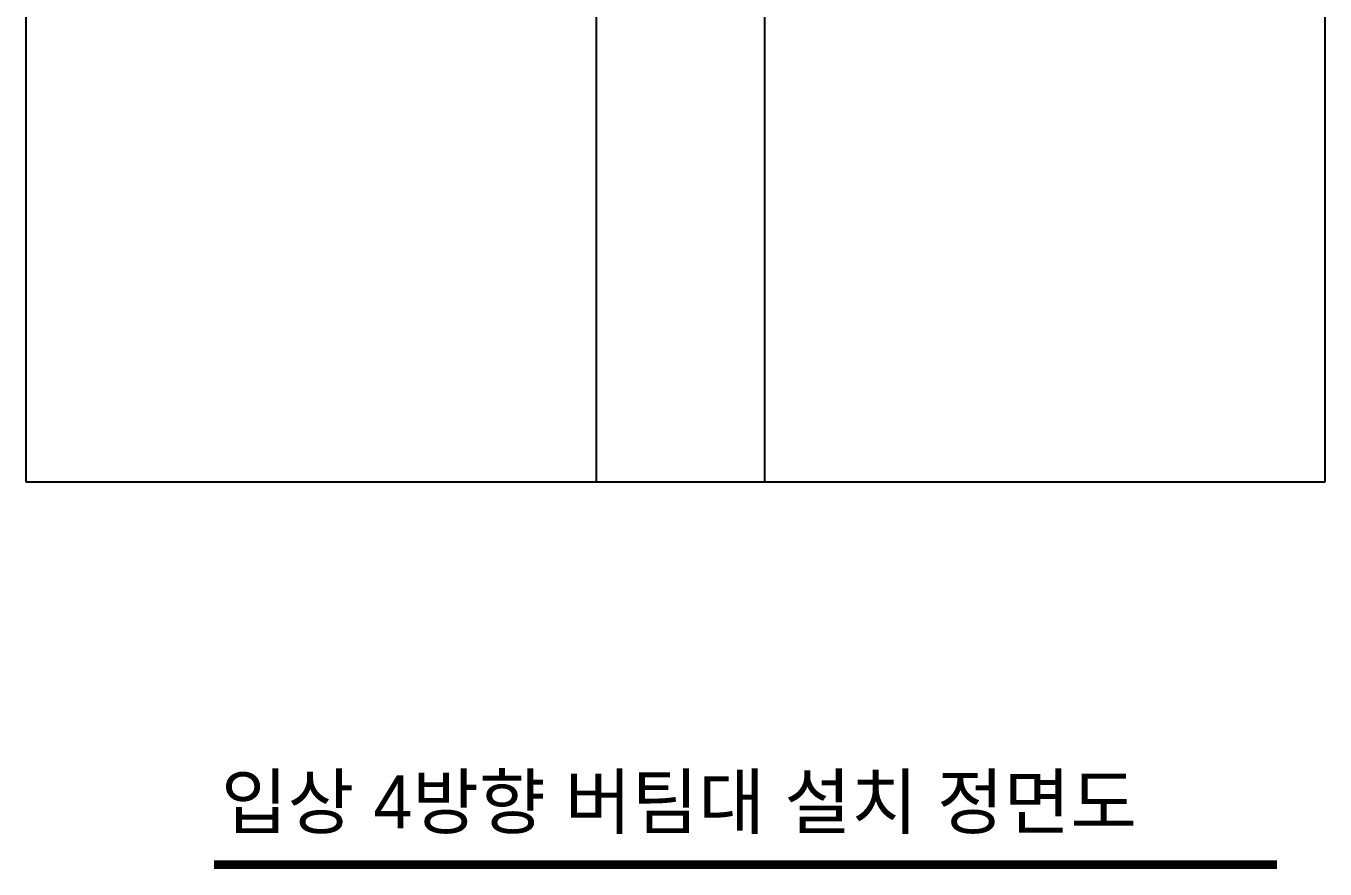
# Model space of a CAD drawing. Header units: millimetres. Extents: x 0 to 42050, y 0 to 29700.
# Drawn here: x 14712 to 19992, y 16270 to 19696 of the extents above; entities that cross this region are included whole.
import ezdxf

# ---------------------------------------------------------------- set-up
doc = ezdxf.new("R2010")
doc.units = ezdxf.units.MM
doc.header["$LTSCALE"] = 50
doc.styles.add('돋움', font='')
doc.styles.get('돋움').set_extended_font_data('Dotum')

msp = doc.modelspace()

# ---------------------------------------------------------------- linework, layer by layer
at = {"color": 7, "linetype": 'Continuous', "lineweight": 25}
for p, q in [((14711.6, 23123.3), (14711.6, 17843.3)), ((19991.6, 17843.3), (19991.6, 23123.3)), ((14711.6, 17843.3), (19991.6, 17843.3))]:
    msp.add_line(p, q, dxfattribs=at)
at = {"elevation": 0}
for points in [[(17030.6, 17843.3), (17030.9, 19901)], [(17714.5, 17843.3), (17714.5, 19901)]]:
    msp.add_lwpolyline(points, dxfattribs=at)
at = {"color": 2, "const_width": 36, "elevation": 0}
msp.add_lwpolyline([(15475.7, 16287.6), (19796.3, 16287.6)], dxfattribs=at)

# ---------------------------------------------------------------- texts
at = {"color": 3, "style": '돋움'}
msp.add_text('입상 4방향 버팀대 설치 정면도', height=216, dxfattribs=at).set_placement((15503.7, 16435.1))

doc.saveas('drawing.dxf')
